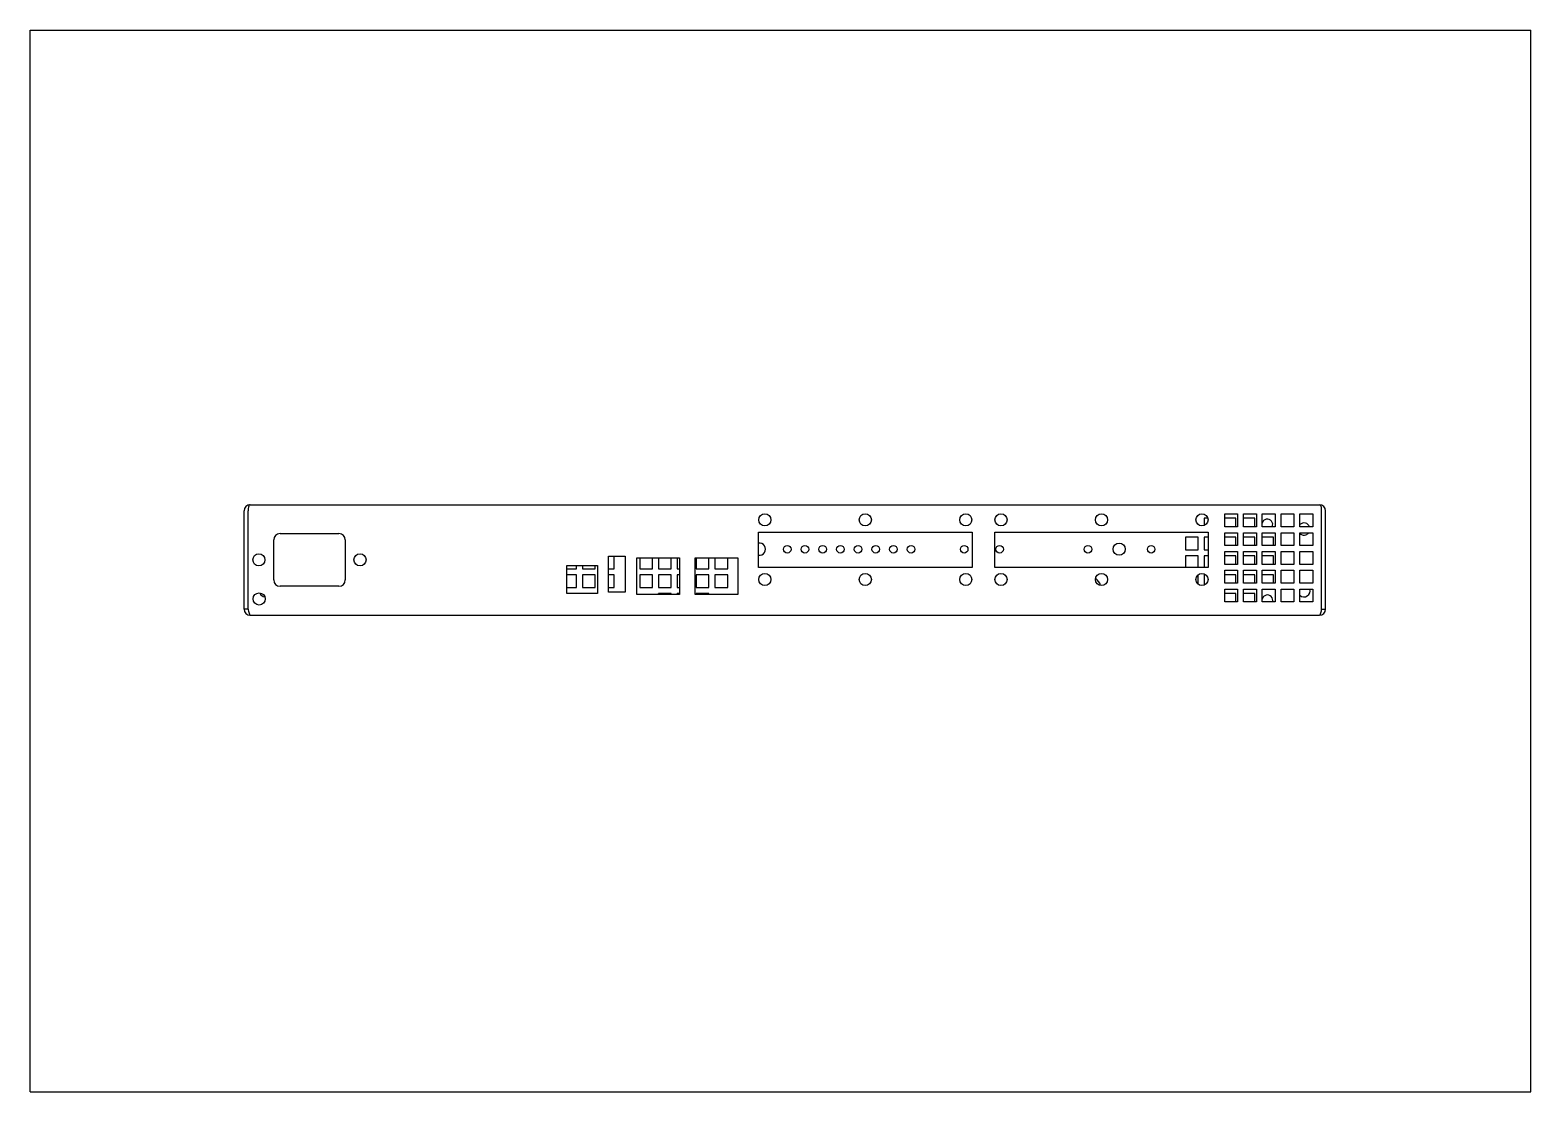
# Model space of a CAD drawing. Header units: millimetres. Extents: x 0 to 594, y 0 to 420.
import ezdxf

# ---------------------------------------------------------------- set-up
doc = ezdxf.new("R2010")
doc.units = ezdxf.units.MM
doc.header["$LTSCALE"] = 32.67
doc.layers.get('0').update_dxf_attribs({"linetype": 'CONTINUOUS'})
doc.layers.add('AXES', color=7, linetype='CONTINUOUS')

msp = doc.modelspace()

# ---------------------------------------------------------------- linework, layer by layer
at = {"color": 7, "linetype": 'CONTINUOUS'}
for p, q in [((0, 0), (0, 420)), ((0, 420), (594, 420)), ((594, 0), (594, 420)), ((466.06, 226.9), (464.71, 226.9)), ((464.71, 226.9), (464.71, 224.04)), ((477.23, 226.9), (472.8, 226.9)), ((477.23, 223.56), (477.23, 226.9)), ((484.67, 226.9), (480.24, 226.9)), ((484.67, 223.56), (484.67, 226.9)), ((462.35, 219.46), (457.27, 219.46)), ((457.27, 219.46), (457.27, 214.38)), ((457.27, 214.38), (462.35, 214.38)), ((462.35, 214.38), (462.35, 219.46)), ((466.29, 219.46), (464.71, 219.46)), ((464.71, 219.46), (464.71, 214.38)), ((464.71, 214.38), (466.29, 214.38)), ((477.23, 219.46), (472.8, 219.46)), ((477.23, 216.12), (477.23, 219.46)), ((484.67, 219.46), (480.24, 219.46)), ((484.67, 216.12), (484.67, 219.46)), ((492.11, 219.46), (487.68, 219.46)), ((492.11, 216.12), (492.11, 219.46)), ((216.23, 206.94), (216.23, 208.25)), ((218.59, 208.25), (218.59, 206.94)), ((223.67, 206.94), (223.67, 208.25)), ((231.11, 206.94), (231.11, 211.89)), ((241.27, 211.19), (241.27, 206.94)), ((246.35, 206.94), (246.35, 211.19)), ((248.71, 211.19), (248.71, 206.94)), ((253.79, 206.94), (253.79, 211.19)), ((256.15, 211.19), (256.15, 206.94)), ((263.59, 211.19), (263.59, 206.94)), ((268.67, 206.94), (268.67, 211.19)), ((271.03, 211.19), (271.03, 206.94)), ((276.11, 206.94), (276.11, 211.19)), ((462.35, 212.02), (457.27, 212.02)), ((457.27, 212.02), (457.27, 207.46)), ((462.35, 207.46), (462.35, 212.02)), ((466.29, 212.02), (464.71, 212.02)), ((464.71, 212.02), (464.71, 207.46)), ((477.23, 212.02), (472.8, 212.02)), ((477.23, 208.68), (477.23, 212.02)), ((484.67, 212.02), (480.24, 212.02)), ((484.67, 208.68), (484.67, 212.02)), ((492.11, 212.02), (487.68, 212.02)), ((492.11, 208.68), (492.11, 212.02)), ((212.39, 206.94), (216.23, 206.94)), ((216.23, 204.58), (212.39, 204.58)), ((216.23, 199.5), (216.23, 204.58)), ((218.59, 206.94), (223.67, 206.94)), ((218.59, 204.58), (218.59, 199.5)), ((223.67, 204.58), (218.59, 204.58)), ((223.67, 199.5), (223.67, 204.58)), ((228.99, 206.94), (231.11, 206.94)), ((231.11, 204.58), (228.99, 204.58)), ((231.11, 199.5), (231.11, 204.58)), ((241.27, 206.94), (246.35, 206.94)), ((241.27, 204.58), (241.27, 199.5)), ((246.35, 204.58), (241.27, 204.58)), ((246.35, 199.5), (246.35, 204.58)), ((248.71, 206.94), (253.79, 206.94)), ((248.71, 204.58), (248.71, 199.5)), ((253.79, 204.58), (248.71, 204.58)), ((253.79, 199.5), (253.79, 204.58)), ((256.15, 206.94), (257.01, 206.94)), ((256.15, 204.58), (256.15, 199.5)), ((257.01, 204.58), (256.15, 204.58)), ((263.59, 206.94), (268.67, 206.94)), ((263.59, 204.58), (263.59, 199.5)), ((268.67, 204.58), (263.59, 204.58)), ((268.67, 199.5), (268.67, 204.58)), ((271.03, 206.94), (276.11, 206.94)), ((271.03, 204.58), (271.03, 199.5)), ((276.11, 204.58), (271.03, 204.58)), ((276.11, 199.5), (276.11, 204.58)), ((462.35, 200.79), (462.35, 204.58)), ((465.15, 204.58), (464.71, 204.58)), ((464.71, 204.58), (464.71, 200.44)), ((477.23, 204.58), (472.8, 204.58)), ((477.23, 201.24), (477.23, 204.58)), ((484.67, 204.58), (480.24, 204.58)), ((484.67, 201.24), (484.67, 204.58)), ((492.11, 204.58), (487.68, 204.58)), ((492.11, 201.24), (492.11, 204.58)), ((212.39, 199.5), (216.23, 199.5)), ((218.59, 199.5), (223.67, 199.5)), ((228.99, 199.5), (231.11, 199.5)), ((241.27, 199.5), (246.35, 199.5)), ((248.71, 199.5), (253.79, 199.5)), ((248.71, 196.69), (248.71, 197.14)), ((253.79, 197.14), (248.71, 197.14)), ((253.79, 196.69), (253.79, 197.14)), ((256.15, 199.5), (257.01, 199.5)), ((256.15, 196.69), (256.15, 197.14)), ((257.01, 197.14), (256.15, 197.14)), ((263.59, 199.5), (268.67, 199.5)), ((263.59, 196.69), (263.59, 197.14)), ((268.67, 197.14), (263.59, 197.14)), ((268.67, 196.69), (268.67, 197.14)), ((271.03, 199.5), (276.11, 199.5)), ((477.23, 197.14), (472.8, 197.14)), ((477.23, 193.8), (477.23, 197.14)), ((484.67, 197.14), (480.24, 197.14)), ((484.67, 193.8), (484.67, 197.14)), ((86.29, 190.97), (84.69, 190.97)), ((511.09, 190.97), (512.69, 190.97)), ((0, 0), (594, 0))]:
    msp.add_line(p, q, dxfattribs=at)
at = {"color": 3, "linetype": 'CONTINUOUS'}
for p, q in [((87.08, 232.27), (510.3, 232.27)), ((84.69, 190.97), (84.69, 229.89)), ((86.29, 190.97), (86.29, 229.89)), ((472.8, 228.64), (477.88, 228.64)), ((472.8, 223.56), (472.8, 228.64)), ((477.88, 228.64), (477.88, 223.56)), ((480.24, 228.64), (485.32, 228.64)), ((480.24, 223.56), (480.24, 228.64)), ((485.32, 228.64), (485.32, 223.56)), ((487.68, 228.64), (492.76, 228.64)), ((487.68, 223.56), (487.68, 228.64)), ((492.76, 228.64), (492.76, 223.56)), ((495.12, 228.64), (500.2, 228.64)), ((495.12, 223.56), (495.12, 228.64)), ((500.2, 228.64), (500.2, 223.56)), ((502.56, 228.64), (507.64, 228.64)), ((502.56, 223.56), (502.56, 228.64)), ((507.64, 228.64), (507.64, 223.56)), ((511.09, 190.97), (511.09, 229.89)), ((512.69, 190.97), (512.69, 229.89)), ((288.28, 207.46), (288.28, 221.46)), ((288.28, 221.46), (372.81, 221.46)), ((372.81, 221.46), (372.81, 207.46)), ((381.76, 221.46), (466.29, 221.46)), ((381.76, 207.46), (381.76, 221.46)), ((466.29, 221.46), (466.29, 207.46)), ((477.88, 223.56), (472.8, 223.56)), ((472.8, 221.2), (477.88, 221.2)), ((472.8, 216.12), (472.8, 221.2)), ((477.88, 221.2), (477.88, 216.12)), ((485.32, 223.56), (480.24, 223.56)), ((480.24, 221.2), (485.32, 221.2)), ((480.24, 216.12), (480.24, 221.2)), ((485.32, 221.2), (485.32, 216.12)), ((492.76, 223.56), (487.68, 223.56)), ((487.68, 221.2), (492.76, 221.2)), ((487.68, 216.12), (487.68, 221.2)), ((492.76, 221.2), (492.76, 216.12)), ((500.2, 223.56), (495.12, 223.56)), ((495.12, 221.2), (500.2, 221.2)), ((495.12, 216.12), (495.12, 221.2)), ((500.2, 221.2), (500.2, 216.12)), ((507.64, 223.56), (502.56, 223.56)), ((502.56, 221.2), (507.64, 221.2)), ((502.56, 216.12), (502.56, 221.2)), ((507.64, 221.2), (507.64, 216.12)), ((477.88, 216.12), (472.8, 216.12)), ((485.32, 216.12), (480.24, 216.12)), ((492.76, 216.12), (487.68, 216.12)), ((500.2, 216.12), (495.12, 216.12)), ((507.64, 216.12), (502.56, 216.12)), ((212.39, 197.15), (212.39, 208.25)), ((212.39, 208.25), (224.64, 208.25)), ((224.64, 208.25), (224.64, 197.15)), ((228.99, 197.69), (228.99, 211.89)), ((228.99, 211.89), (235.59, 211.89)), ((235.59, 211.89), (235.59, 197.69)), ((240.13, 196.69), (240.13, 211.19)), ((240.13, 211.19), (257.01, 211.19)), ((257.01, 211.19), (257.01, 196.69)), ((263.2, 196.69), (263.2, 211.19)), ((263.2, 211.19), (280.08, 211.19)), ((280.08, 211.19), (280.08, 196.69)), ((472.8, 213.76), (477.88, 213.76)), ((472.8, 208.68), (472.8, 213.76)), ((477.88, 208.68), (472.8, 208.68)), ((477.88, 213.76), (477.88, 208.68)), ((480.24, 213.76), (485.32, 213.76)), ((480.24, 208.68), (480.24, 213.76)), ((485.32, 208.68), (480.24, 208.68)), ((485.32, 213.76), (485.32, 208.68)), ((487.68, 213.76), (492.76, 213.76)), ((487.68, 208.68), (487.68, 213.76)), ((492.76, 208.68), (487.68, 208.68)), ((492.76, 213.76), (492.76, 208.68)), ((495.12, 213.76), (500.2, 213.76)), ((495.12, 208.68), (495.12, 213.76)), ((500.2, 208.68), (495.12, 208.68)), ((500.2, 213.76), (500.2, 208.68)), ((502.56, 213.76), (507.64, 213.76)), ((502.56, 208.68), (502.56, 213.76)), ((507.64, 208.68), (502.56, 208.68)), ((507.64, 213.76), (507.64, 208.68)), ((372.81, 207.46), (288.28, 207.46)), ((466.29, 207.46), (381.76, 207.46)), ((472.8, 206.32), (477.88, 206.32)), ((472.8, 201.24), (472.8, 206.32)), ((477.88, 206.32), (477.88, 201.24)), ((480.24, 206.32), (485.32, 206.32)), ((480.24, 201.24), (480.24, 206.32)), ((485.32, 206.32), (485.32, 201.24)), ((487.68, 206.32), (492.76, 206.32)), ((487.68, 201.24), (487.68, 206.32)), ((492.76, 206.32), (492.76, 201.24)), ((495.12, 206.32), (500.2, 206.32)), ((495.12, 201.24), (495.12, 206.32)), ((500.2, 206.32), (500.2, 201.24)), ((502.56, 206.32), (507.64, 206.32)), ((502.56, 201.24), (502.56, 206.32)), ((507.64, 206.32), (507.64, 201.24)), ((224.64, 197.15), (212.39, 197.15)), ((235.59, 197.69), (228.99, 197.69)), ((257.01, 196.69), (240.13, 196.69)), ((280.08, 196.69), (263.2, 196.69)), ((477.88, 201.24), (472.8, 201.24)), ((472.8, 198.88), (477.88, 198.88)), ((472.8, 193.8), (472.8, 198.88)), ((477.88, 198.88), (477.88, 193.8)), ((485.32, 201.24), (480.24, 201.24)), ((480.24, 198.88), (485.32, 198.88)), ((480.24, 193.8), (480.24, 198.88)), ((485.32, 198.88), (485.32, 193.8)), ((492.76, 201.24), (487.68, 201.24)), ((487.68, 198.88), (492.76, 198.88)), ((487.68, 193.8), (487.68, 198.88)), ((492.76, 198.88), (492.76, 193.8)), ((500.2, 201.24), (495.12, 201.24)), ((495.12, 198.88), (500.2, 198.88)), ((495.12, 193.8), (495.12, 198.88)), ((500.2, 198.88), (500.2, 193.8)), ((507.64, 201.24), (502.56, 201.24)), ((502.56, 198.88), (507.64, 198.88)), ((502.56, 193.8), (502.56, 198.88)), ((507.64, 198.88), (507.64, 193.8)), ((477.88, 193.8), (472.8, 193.8)), ((485.32, 193.8), (480.24, 193.8)), ((492.76, 193.8), (487.68, 193.8)), ((500.2, 193.8), (495.12, 193.8)), ((507.64, 193.8), (502.56, 193.8)), ((87.08, 188.59), (510.3, 188.59))]:
    msp.add_line(p, q, dxfattribs=at)
at = {"color": 7, "linetype": 'CONTINUOUS'}
for centre, radius in [((299.69, 214.66), 1.5), ((306.69, 214.66), 1.5), ((313.69, 214.66), 1.5), ((320.69, 214.66), 1.5), ((327.69, 214.66), 1.5), ((334.69, 214.66), 1.5), ((341.69, 214.66), 1.5), ((348.69, 214.66), 1.5), ((369.69, 214.66), 1.5), ((383.69, 214.66), 1.5), ((418.69, 214.66), 1.5), ((431.04, 214.66), 2.4), ((443.69, 214.66), 1.5)]:
    msp.add_circle(centre, radius, dxfattribs=at)
at = {"color": 3, "linetype": 'CONTINUOUS'}
for centre, radius, start, end in [((87.08, 229.89), 2.39, 90, 180), ((510.3, 229.89), 2.39, 0, 90), ((93.14, 229.89), 6.85, 173.86787, 180.05639), ((92.44, 229.96), 6.14, 172.13075, 173.81474), ((504.95, 229.96), 6.14, 6.18526, 7.86925), ((504.24, 229.89), 6.85, 359.94361, 6.13213), ((87.08, 190.97), 2.39, 180, 270), ((510.3, 190.97), 2.39, 270, 360)]:
    msp.add_arc(centre, radius, start, end, dxfattribs=at)
at = {"color": 7, "linetype": 'CONTINUOUS'}
for centre, radius, start, end in [((288.69, 214.66), 2.4, 260.0738, 99.9262), ((418.69, 199.04), 5.1, 15.11999, 53.17465)]:
    msp.add_arc(centre, radius, start, end, dxfattribs=at)
at = {"color": 3, "linetype": 'CONTINUOUS'}
for points, knots in [([(86.83, 232.15), (86.69, 232.01), (86.49, 231.56), (86.39, 231.09), (86.35, 230.8)], [0, 0, 0, 0, 0.406011, 1, 1, 1, 1]), ([(87.08, 232.27), (87.06, 232.27), (86.96, 232.26), (86.88, 232.2), (86.83, 232.15)], [0, 0, 0, 0, 0.23126, 1, 1, 1, 1]), ([(510.3, 232.27), (510.32, 232.27), (510.42, 232.26), (510.5, 232.2), (510.55, 232.15)], [0, 0, 0, 0, 0.23126, 1, 1, 1, 1]), ([(510.55, 232.15), (510.69, 232.01), (510.89, 231.56), (510.99, 231.09), (511.03, 230.8)], [0, 0, 0, 0, 0.406011, 1, 1, 1, 1]), ([(86.29, 190.97), (86.31, 190.87), (86.4, 190.47), (86.48, 190.07), (86.55, 189.78)], [0, 0, 0, 0, 0.260524, 1, 1, 1, 1]), ([(511.09, 190.97), (511.07, 190.87), (510.98, 190.47), (510.9, 190.07), (510.83, 189.78)], [0, 0, 0, 0, 0.260524, 1, 1, 1, 1]), ([(86.55, 189.78), (86.62, 189.48), (86.73, 189.1), (86.9, 188.7), (87.03, 188.59), (87.08, 188.59)], [0, 0, 0, 0, 0.681486, 0.884495, 1, 1, 1, 1]), ([(510.83, 189.78), (510.76, 189.48), (510.65, 189.1), (510.48, 188.7), (510.35, 188.59), (510.3, 188.59)], [0, 0, 0, 0, 0.681486, 0.884495, 1, 1, 1, 1])]:
    msp.add_open_spline(points, degree=3, knots=knots, dxfattribs=at)
at = {"layer": 'AXES', "color": 3, "linetype": 'CONTINUOUS'}
for p, q in [((98.94, 220.83), (122.24, 220.83)), ((96.44, 202.53), (96.44, 218.33)), ((124.74, 218.33), (124.74, 202.53)), ((122.24, 200.03), (98.94, 200.03))]:
    msp.add_line(p, q, dxfattribs=at)
for centre in [(290.78, 226.26), (330.55, 226.26), (370.31, 226.26), (384.26, 226.26), (424.02, 226.26), (463.79, 226.26), (90.59, 210.43), (130.59, 210.43), (290.78, 202.66), (330.55, 202.66), (370.31, 202.66), (384.26, 202.66), (424.02, 202.66), (463.79, 202.66), (90.69, 194.99)]:
    msp.add_circle(centre, 2.4, dxfattribs=at)
at = {"layer": 'AXES', "color": 7, "linetype": 'CONTINUOUS'}
for centre, radius, start, end in [((489.69, 224.48), 2.1, 333.71119, 167.43749), ((504.19, 222.66), 2.4, 22.17914, 133.1056), ((504.19, 222.66), 2.4, 226.8944, 321.91826), ((93.19, 198.21), 2.4, 201.42488, 263.34848), ((489.69, 194.48), 2.1, 340.76607, 167.43749), ((504.19, 198.21), 2.4, 226.8944, 16.58113)]:
    msp.add_arc(centre, radius, start, end, dxfattribs=at)
at = {"layer": 'AXES', "color": 3, "linetype": 'CONTINUOUS'}
for centre, start, end in [((98.94, 218.33), 90, 180), ((122.24, 218.33), 0, 90), ((98.94, 202.53), 180, 270), ((122.24, 202.53), 270, 360)]:
    msp.add_arc(centre, 2.5, start, end, dxfattribs=at)

doc.saveas('drawing.dxf')
